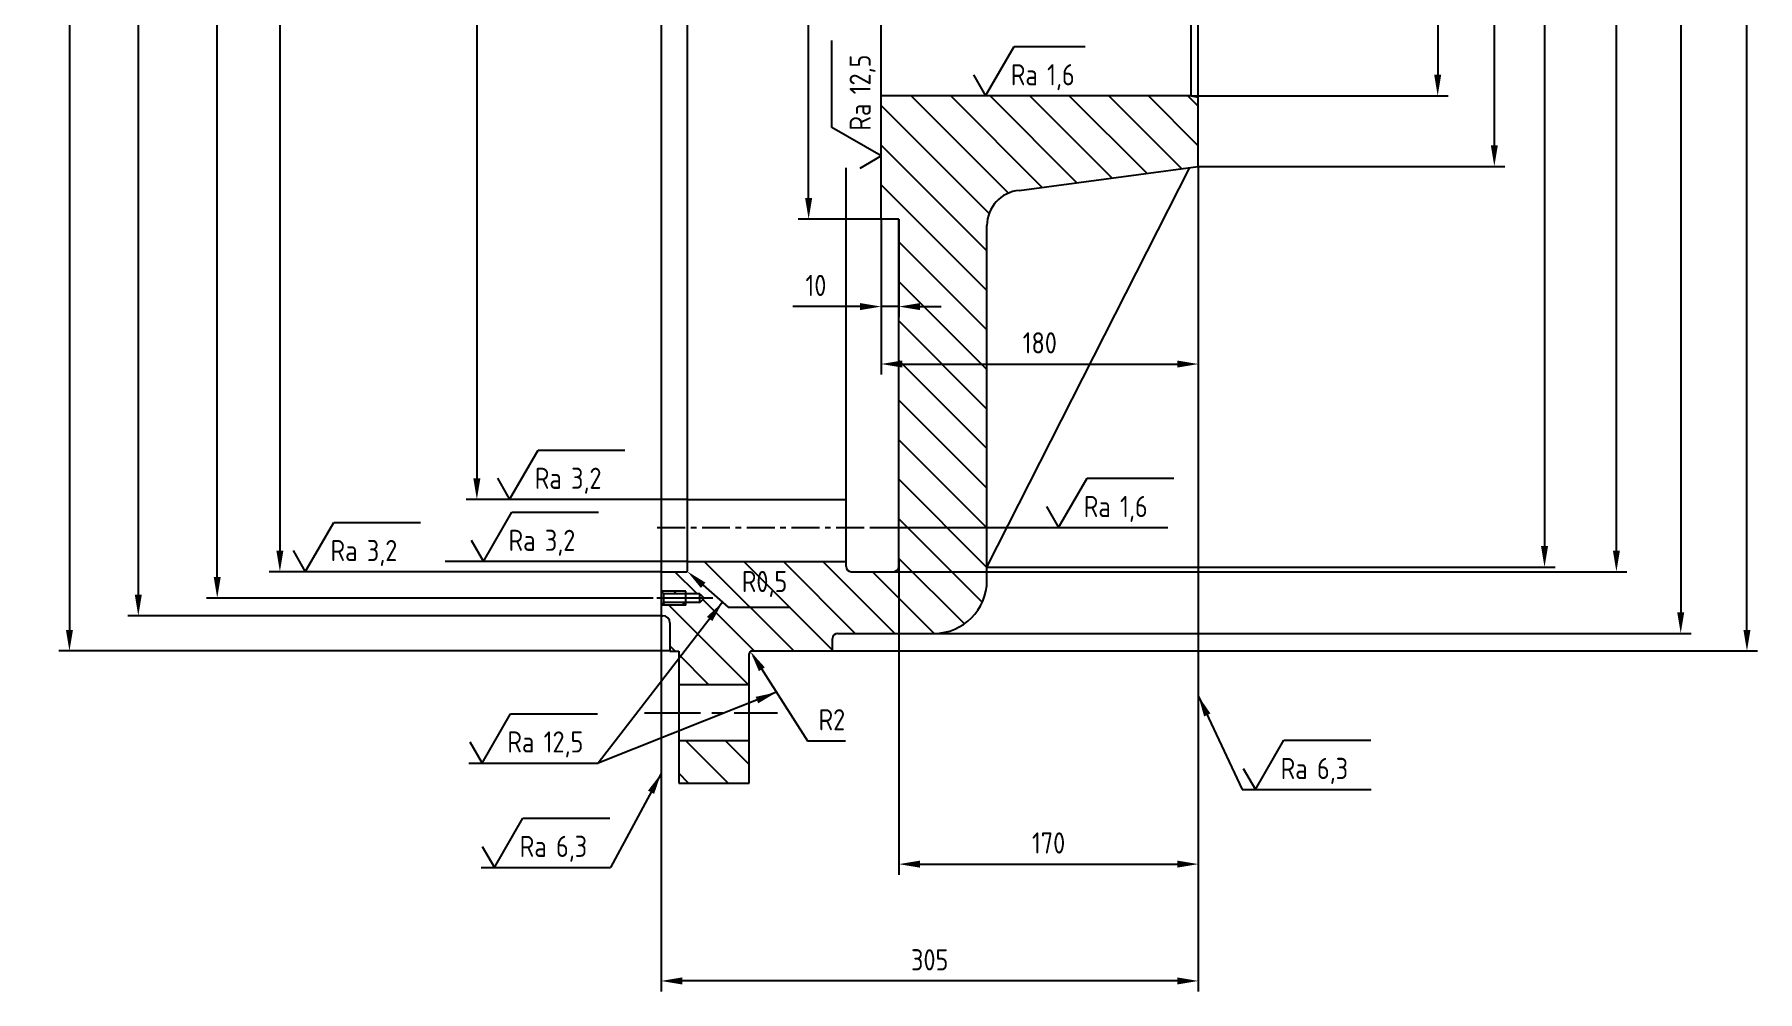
# Model space of a CAD drawing. Header units: millimetres. Extents: x 34179 to 39916, y -3385 to -179.
# Drawn here: x 34193 to 35171, y -3385 to -2842 of the extents above; entities that cross this region are included whole.
import ezdxf

# ---------------------------------------------------------------- set-up
doc = ezdxf.new("R2010")
doc.units = ezdxf.units.MM
doc.linetypes.add('CENTER', pattern=[50.8, 31.75, -6.35, 6.35, -6.35])
for name, color, linetype in [('Bord', 1, 'Continuous'), ('Cen', 5, 'CENTER'), ('Cont', 6, 'Continuous'), ('Dim', 7, 'Continuous'), ('Hatch', 2, 'Continuous'), ('Text', 3, 'Continuous')]:
    doc.layers.add(name, color=color, linetype=linetype)
doc.styles.add('Style1', font='romans.shx', dxfattribs={"width": 0.8})
doc.dimstyles.new('Dia4', dxfattribs={"dimscale": 4, "dimtxt": 3, "dimasz": 3, "dimexe": 1.25, "dimexo": 0, "dimgap": 1.5, "dimtad": 1, "dimtoh": 1, "dimdec": 0, "dimrnd": 0.0005, "dimtxsty": 'Style1', "dimcen": 2.5, "dimse1": 1, "dimclrt": 3, "dimadec": 0, "dimazin": 0, "dimtfac": 1, "dimtdec": 0, "dimtmove": 0, "dimatfit": 2, "dimfxl": 1, "dimarcsym": 0})
doc.dimstyles.new('LIN 4', dxfattribs={"dimscale": 4, "dimtxt": 3, "dimasz": 3, "dimexe": 1.5, "dimexo": 0, "dimgap": 1.5, "dimtad": 1, "dimdec": 0, "dimrnd": 1, "dimdsep": 46, "dimtxsty": 'Style1', "dimcen": 0, "dimdle": 2, "dimclrd": 256, "dimclrt": 3, "dimaunit": 1, "dimadec": 0, "dimazin": 0, "dimtfac": 0.666667, "dimtdec": 0, "dimtmove": 0, "dimatfit": 2, "dimfxl": 1, "dimtvp": 0.833333, "dimtolj": 1, "dimtzin": 0, "dimarcsym": 0})
doc.dimstyles.new('LIN4', dxfattribs={"dimscale": 4, "dimtxt": 3, "dimasz": 3, "dimexe": 1.25, "dimexo": 0, "dimgap": 1, "dimtad": 1, "dimdec": 0, "dimzin": 13, "dimdsep": 46, "dimtxsty": 'Style1', "dimcen": 2.5, "dimclrt": 3, "dimadec": 0, "dimazin": 0, "dimtfac": 1, "dimtofl": 0, "dimtmove": 1, "dimatfit": 3, "dimfxl": 1, "dimtolj": 1, "dimtzin": 13, "dimarcsym": 0})

# ---------------------------------------------------------------- blocks, each defined once
blk = doc.blocks.new('*D77')
at = {"layer": 'Dim', "color": 0, "lineweight": -2, "transparency": 16777216}
for p, q in [((34853.36, -2916.77), (34853.36, -3318.71)), ((34683.36, -3139.21), (34683.36, -3318.71))]:
    blk.add_line(p, q, dxfattribs=at)
at = {"layer": 'Dim', "lineweight": -2, "transparency": 16777216}
blk.add_line((34695.36, -3312.71), (34841.36, -3312.71), dxfattribs=at)
at = {"layer": 'Dim', "transparency": 16777216}
for points in [[(34695.36, -3310.71), (34695.36, -3314.71), (34683.36, -3312.71)], [(34841.36, -3310.71), (34841.36, -3314.71), (34853.36, -3312.71)]]:
    blk.add_solid(points, dxfattribs=at)
at = {"layer": 'Dim', "color": 3, "transparency": 16777216, "insert": (34768.36, -3300.71), "char_height": 12, "attachment_point": 5, "style": 'Style1'}
blk.add_mtext('\\A1;170', dxfattribs=at)
blk = doc.blocks.new('*D78')
at = {"layer": 'Dim', "color": 0, "lineweight": -2, "transparency": 16777216}
for p, q in [((34853.36, -2977.96), (34853.36, -3385)), ((34548.36, -3171.76), (34548.36, -3385))]:
    blk.add_line(p, q, dxfattribs=at)
at = {"layer": 'Dim', "lineweight": -2, "transparency": 16777216}
blk.add_line((34841.36, -3379), (34560.36, -3379), dxfattribs=at)
at = {"layer": 'Dim', "transparency": 16777216}
for points in [[(34560.36, -3377), (34560.36, -3381), (34548.36, -3379)], [(34841.36, -3377), (34841.36, -3381), (34853.36, -3379)]]:
    blk.add_solid(points, dxfattribs=at)
at = {"layer": 'Dim', "color": 3, "transparency": 16777216, "insert": (34700.86, -3367), "char_height": 12, "attachment_point": 5, "style": 'Style1'}
blk.add_mtext('\\A1;305', dxfattribs=at)
blk = doc.blocks.new('*D87')
at = {"layer": 'Dim', "color": 0, "lineweight": -2, "transparency": 16777216}
for p, q in [((34849.36, -2726.77), (34995.26, -2726.77)), ((34849.36, -2876.76), (34995.26, -2876.76))]:
    blk.add_line(p, q, dxfattribs=at)
at = {"layer": 'Dim', "lineweight": -2, "transparency": 16777216}
blk.add_line((34989.26, -2738.77), (34989.26, -2864.76), dxfattribs=at)
at = {"layer": 'Dim', "transparency": 16777216}
for points in [[(34987.26, -2738.77), (34991.26, -2738.77), (34989.26, -2726.77)], [(34987.26, -2864.76), (34991.26, -2864.76), (34989.26, -2876.76)]]:
    blk.add_solid(points, dxfattribs=at)
at = {"layer": 'Dim', "color": 3, "transparency": 16777216, "insert": (34977.26, -2801.76), "char_height": 12, "attachment_point": 5, "rotation": 90, "style": 'Style1'}
blk.add_mtext('\\A1;%%c150H8', dxfattribs=at)
blk = doc.blocks.new('sherISO_04')
at = {"layer": 'Text'}
blk.add_line((4.04, 7), (14.12, 7), dxfattribs=at)
blk.add_lwpolyline([(-1.73, 3), (0, 0), (4.04, 7)], dxfattribs=at)
at = {"layer": 'Text', "style": 'Style1', "width": 0.8}
blk.add_text('Ra', height=3, dxfattribs=at).set_placement((3.58, 1.5))
blk.add_attdef('3,2', (8.73, 1.5), '', height=3, dxfattribs=at)
blk = doc.blocks.new('*D89')
at = {"layer": 'Dim', "color": 0, "lineweight": -2, "transparency": 16777216}
for p, q in [((35006.7, -2686.77), (35027.42, -2686.77)), ((34853.36, -2916.77), (35027.42, -2916.77))]:
    blk.add_line(p, q, dxfattribs=at)
at = {"layer": 'Dim', "lineweight": -2, "transparency": 16777216}
blk.add_line((35021.42, -2698.77), (35021.42, -2904.77), dxfattribs=at)
at = {"layer": 'Dim', "transparency": 16777216}
for points in [[(35019.42, -2698.77), (35023.42, -2698.77), (35021.42, -2686.77)], [(35019.42, -2904.77), (35023.42, -2904.77), (35021.42, -2916.77)]]:
    blk.add_solid(points, dxfattribs=at)
at = {"layer": 'Dim', "color": 3, "transparency": 16777216, "insert": (35009.42, -2801.77), "char_height": 12, "attachment_point": 5, "rotation": 90, "style": 'Style1'}
blk.add_mtext('\\A1;%%c250', dxfattribs=at)
blk = doc.blocks.new('*D90')
at = {"layer": 'Dim', "color": 0, "lineweight": -2, "transparency": 16777216}
for p, q in [((34563.36, -2497.76), (34437.76, -2497.76)), ((34563.36, -3105.76), (34437.76, -3105.76))]:
    blk.add_line(p, q, dxfattribs=at)
at = {"layer": 'Dim', "lineweight": -2, "transparency": 16777216}
blk.add_line((34443.76, -2509.76), (34443.76, -3093.76), dxfattribs=at)
at = {"layer": 'Dim', "transparency": 16777216}
for points in [[(34441.76, -2509.76), (34445.76, -2509.76), (34443.76, -2497.76)], [(34441.76, -3093.76), (34445.76, -3093.76), (34443.76, -3105.76)]]:
    blk.add_solid(points, dxfattribs=at)
at = {"layer": 'Dim', "color": 3, "transparency": 16777216, "insert": (34430.62, -2801.76), "char_height": 12, "attachment_point": 5, "rotation": 90, "style": 'Style1'}
blk.add_mtext('\\A1;%%c614,4H9', dxfattribs=at)
blk = doc.blocks.new('*D91')
at = {"layer": 'Dim', "color": 0, "lineweight": -2, "transparency": 16777216}
for p, q in [((34548.36, -2456.76), (34325.92, -2456.76)), ((34548.36, -3146.76), (34325.92, -3146.76))]:
    blk.add_line(p, q, dxfattribs=at)
at = {"layer": 'Dim', "lineweight": -2, "transparency": 16777216}
blk.add_line((34331.92, -2468.76), (34331.92, -3134.76), dxfattribs=at)
at = {"layer": 'Dim', "transparency": 16777216}
for points in [[(34329.92, -2468.76), (34333.92, -2468.76), (34331.92, -2456.76)], [(34329.92, -3134.76), (34333.92, -3134.76), (34331.92, -3146.76)]]:
    blk.add_solid(points, dxfattribs=at)
at = {"layer": 'Dim', "color": 3, "transparency": 16777216, "insert": (34319.92, -2801.76), "char_height": 12, "attachment_point": 5, "rotation": 90, "style": 'Style1'}
blk.add_mtext('\\A1;%%c690H9', dxfattribs=at)
blk = doc.blocks.new('*D92')
at = {"layer": 'Dim', "color": 0, "lineweight": -2, "transparency": 16777216}
for p, q in [((34535.73, -2441.76), (34290.35, -2441.76)), ((34543.93, -3161.77), (34290.35, -3161.77))]:
    blk.add_line(p, q, dxfattribs=at)
at = {"layer": 'Dim', "lineweight": -2, "transparency": 16777216}
blk.add_line((34296.35, -3149.77), (34296.35, -2453.76), dxfattribs=at)
at = {"layer": 'Dim', "transparency": 16777216}
for points in [[(34294.35, -2453.76), (34298.35, -2453.76), (34296.35, -2441.76)], [(34294.35, -3149.77), (34298.35, -3149.77), (34296.35, -3161.77)]]:
    blk.add_solid(points, dxfattribs=at)
at = {"layer": 'Dim', "color": 3, "transparency": 16777216, "insert": (34284.35, -2801.76), "char_height": 12, "attachment_point": 5, "rotation": 90, "style": 'Style1'}
blk.add_mtext('\\A1;%%c720', dxfattribs=at)
blk = doc.blocks.new('*D93')
at = {"layer": 'Dim', "color": 0, "lineweight": -2, "transparency": 16777216}
for p, q in [((34548.36, -2431.76), (34245.55, -2431.76)), ((34548.36, -3171.76), (34245.55, -3171.76))]:
    blk.add_line(p, q, dxfattribs=at)
at = {"layer": 'Dim', "lineweight": -2, "transparency": 16777216}
blk.add_line((34251.55, -2443.76), (34251.55, -3159.76), dxfattribs=at)
at = {"layer": 'Dim', "transparency": 16777216}
for points in [[(34249.55, -2443.76), (34253.55, -2443.76), (34251.55, -2431.76)], [(34249.55, -3159.76), (34253.55, -3159.76), (34251.55, -3171.76)]]:
    blk.add_solid(points, dxfattribs=at)
at = {"layer": 'Dim', "color": 3, "transparency": 16777216, "insert": (34239.55, -2801.76), "char_height": 12, "attachment_point": 5, "rotation": 90, "style": 'Style1'}
blk.add_mtext('\\A1;%%c740', dxfattribs=at)
blk = doc.blocks.new('*D94')
at = {"layer": 'Dim', "color": 0, "lineweight": -2, "transparency": 16777216}
for p, q in [((34330.47, -2411.76), (34206.46, -2411.76)), ((34553.36, -3191.77), (34206.46, -3191.77))]:
    blk.add_line(p, q, dxfattribs=at)
at = {"layer": 'Dim', "lineweight": -2, "transparency": 16777216}
blk.add_line((34212.46, -2423.76), (34212.46, -3179.77), dxfattribs=at)
at = {"layer": 'Dim', "transparency": 16777216}
for points in [[(34210.46, -2423.76), (34214.46, -2423.76), (34212.46, -2411.76)], [(34210.46, -3179.77), (34214.46, -3179.77), (34212.46, -3191.77)]]:
    blk.add_solid(points, dxfattribs=at)
at = {"layer": 'Dim', "color": 3, "transparency": 16777216, "insert": (34200.46, -2801.77), "char_height": 12, "attachment_point": 5, "rotation": 90, "style": 'Style1'}
blk.add_mtext('\\A1;%%c780', dxfattribs=at)
blk = doc.blocks.new('SHERISO_01')
at = {"layer": 'Text'}
blk.add_line((4.04, 7), (16.36, 7), dxfattribs=at)
blk.add_lwpolyline([(-1.73, 3), (0, 0), (4.04, 7)], dxfattribs=at)
at = {"layer": 'Text', "style": 'Style1', "width": 0.8}
blk.add_text('Ra', height=3, dxfattribs=at).set_placement((3.58, 1.5))
blk.add_attdef('12,5', (8.73, 1.5), '', height=3, dxfattribs=at)
blk = doc.blocks.new('*D97')
at = {"layer": 'Dim', "color": 0, "lineweight": -2, "transparency": 16777216}
for p, q in [((34605.56, -3202.13), (34600.82, -3194.71)), ((34600.82, -3194.71), (34631.55, -3242.77)), ((34631.55, -3242.77), (34653.09, -3242.77))]:
    blk.add_line(p, q, dxfattribs=at)
at = {"layer": 'Dim', "color": 0, "transparency": 16777216}
blk.add_solid([(34607.25, -3201.05), (34603.88, -3203.21), (34599.1, -3192.02)], dxfattribs=at)
at = {"layer": 'Dim', "color": 3, "transparency": 16777216, "insert": (34645.32, -3230.77), "char_height": 12, "attachment_point": 5, "style": 'Style1'}
blk.add_mtext('R2', dxfattribs=at)
blk = doc.blocks.new('*D98')
at = {"layer": 'Dim', "color": 0, "lineweight": -2, "transparency": 16777216}
for p, q in [((34562.86, -3146.27), (34563.23, -3146.6)), ((34572.28, -3154.49), (34586.46, -3166.87)), ((34586.46, -3166.87), (34621.72, -3166.87))]:
    blk.add_line(p, q, dxfattribs=at)
at = {"layer": 'Dim', "color": 0, "transparency": 16777216}
blk.add_solid([(34573.59, -3152.98), (34570.96, -3155.99), (34563.23, -3146.6)], dxfattribs=at)
at = {"layer": 'Dim', "color": 3, "transparency": 16777216, "insert": (34607.09, -3153.73), "char_height": 12, "attachment_point": 5, "style": 'Style1'}
blk.add_mtext('R0,5', dxfattribs=at)
blk = doc.blocks.new('*D100')
at = {"layer": 'Dim', "color": 0, "lineweight": -2, "transparency": 16777216}
for p, q in [((34733.36, -2459.26), (35055.93, -2459.26)), ((34733.36, -3144.27), (35055.93, -3144.27))]:
    blk.add_line(p, q, dxfattribs=at)
at = {"layer": 'Dim', "lineweight": -2, "transparency": 16777216}
blk.add_line((35049.93, -2471.26), (35049.93, -3132.27), dxfattribs=at)
at = {"layer": 'Dim', "transparency": 16777216}
for points in [[(35047.93, -2471.26), (35051.93, -2471.26), (35049.93, -2459.26)], [(35047.93, -3132.27), (35051.93, -3132.27), (35049.93, -3144.27)]]:
    blk.add_solid(points, dxfattribs=at)
at = {"layer": 'Dim', "color": 3, "transparency": 16777216, "insert": (35037.93, -2801.76), "char_height": 12, "attachment_point": 5, "rotation": 90, "style": 'Style1'}
blk.add_mtext('\\A1;%%c685', dxfattribs=at)
blk = doc.blocks.new('*D101')
at = {"layer": 'Dim', "color": 0, "lineweight": -2, "transparency": 16777216}
for p, q in [((34678.23, -2456.76), (35096.73, -2456.76)), ((34675.62, -3146.76), (35096.73, -3146.76))]:
    blk.add_line(p, q, dxfattribs=at)
at = {"layer": 'Dim', "lineweight": -2, "transparency": 16777216}
blk.add_line((35090.73, -3134.76), (35090.73, -2468.76), dxfattribs=at)
at = {"layer": 'Dim', "transparency": 16777216}
for points in [[(35088.73, -2468.76), (35092.73, -2468.76), (35090.73, -2456.76)], [(35088.73, -3134.76), (35092.73, -3134.76), (35090.73, -3146.76)]]:
    blk.add_solid(points, dxfattribs=at)
at = {"layer": 'Dim', "color": 3, "transparency": 16777216, "insert": (35078.73, -2801.76), "char_height": 12, "attachment_point": 5, "rotation": 90, "style": 'Style1'}
blk.add_mtext('\\A1;%%c690', dxfattribs=at)
blk = doc.blocks.new('*D102')
at = {"layer": 'Dim', "color": 0, "lineweight": -2, "transparency": 16777216}
for p, q in [((34684.33, -2421.76), (35133.25, -2421.76)), ((34676.01, -3181.77), (35133.25, -3181.77))]:
    blk.add_line(p, q, dxfattribs=at)
at = {"layer": 'Dim', "lineweight": -2, "transparency": 16777216}
blk.add_line((35127.25, -2433.76), (35127.25, -3169.77), dxfattribs=at)
at = {"layer": 'Dim', "transparency": 16777216}
for points in [[(35125.25, -2433.76), (35129.25, -2433.76), (35127.25, -2421.76)], [(35125.25, -3169.77), (35129.25, -3169.77), (35127.25, -3181.77)]]:
    blk.add_solid(points, dxfattribs=at)
at = {"layer": 'Dim', "color": 3, "transparency": 16777216, "insert": (35115.25, -2801.77), "char_height": 12, "attachment_point": 5, "rotation": 90, "style": 'Style1'}
blk.add_mtext('\\A1;%%c760', dxfattribs=at)
blk = doc.blocks.new('*D113')
at = {"layer": 'Dim', "color": 0, "lineweight": -2, "transparency": 16777216}
for p, q in [((34673.36, -2946.76), (34673.36, -3002.33)), ((34683.36, -2946.76), (34683.36, -3002.33))]:
    blk.add_line(p, q, dxfattribs=at)
at = {"layer": 'Dim', "lineweight": -2, "transparency": 16777216}
for p, q in [((34661.36, -2996.33), (34623.19, -2996.33)), ((34683.36, -2996.33), (34673.36, -2996.33)), ((34695.36, -2996.33), (34707.36, -2996.33))]:
    blk.add_line(p, q, dxfattribs=at)
at = {"layer": 'Dim', "transparency": 16777216}
for points in [[(34661.36, -2994.33), (34661.36, -2998.33), (34673.36, -2996.33)], [(34695.36, -2994.33), (34695.36, -2998.33), (34683.36, -2996.33)]]:
    blk.add_solid(points, dxfattribs=at)
at = {"layer": 'Dim', "color": 3, "transparency": 16777216, "insert": (34636.27, -2984.33), "char_height": 12, "attachment_point": 5, "style": 'Style1'}
blk.add_mtext('\\A1;10', dxfattribs=at)
blk = doc.blocks.new('*D114')
at = {"layer": 'Dim', "color": 0, "lineweight": -2, "transparency": 16777216}
for p, q in [((34673.36, -2656.76), (34626.13, -2656.76)), ((34673.36, -2946.76), (34626.13, -2946.76))]:
    blk.add_line(p, q, dxfattribs=at)
at = {"layer": 'Dim', "lineweight": -2, "transparency": 16777216}
blk.add_line((34632.13, -2934.76), (34632.13, -2668.76), dxfattribs=at)
at = {"layer": 'Dim', "transparency": 16777216}
for points in [[(34630.13, -2668.76), (34634.13, -2668.76), (34632.13, -2656.76)], [(34630.13, -2934.76), (34634.13, -2934.76), (34632.13, -2946.76)]]:
    blk.add_solid(points, dxfattribs=at)
at = {"layer": 'Dim', "color": 3, "transparency": 16777216, "insert": (34620.13, -2801.76), "char_height": 12, "attachment_point": 5, "rotation": 90, "style": 'Style1'}
blk.add_mtext('\\A1;%%c290', dxfattribs=at)
blk = doc.blocks.new('*D115')
at = {"layer": 'Dim', "color": 0, "lineweight": -2, "transparency": 16777216}
for p, q in [((34853.36, -2916.77), (34853.36, -3034.93)), ((34673.36, -2974.55), (34673.36, -3034.93))]:
    blk.add_line(p, q, dxfattribs=at)
at = {"layer": 'Dim', "lineweight": -2, "transparency": 16777216}
blk.add_line((34685.36, -3028.93), (34841.36, -3028.93), dxfattribs=at)
at = {"layer": 'Dim', "transparency": 16777216}
for points in [[(34685.36, -3026.93), (34685.36, -3030.93), (34673.36, -3028.93)], [(34841.36, -3026.93), (34841.36, -3030.93), (34853.36, -3028.93)]]:
    blk.add_solid(points, dxfattribs=at)
at = {"layer": 'Dim', "color": 3, "transparency": 16777216, "insert": (34763.36, -3016.93), "char_height": 12, "attachment_point": 5, "style": 'Style1'}
blk.add_mtext('\\A1;180', dxfattribs=at)
blk = doc.blocks.new('*D117')
at = {"layer": 'Dim', "color": 0, "lineweight": -2, "transparency": 16777216}
for p, q in [((34645.66, -2411.77), (35170.86, -2411.77)), ((34645.66, -3191.77), (35170.86, -3191.77))]:
    blk.add_line(p, q, dxfattribs=at)
at = {"layer": 'Dim', "lineweight": -2, "transparency": 16777216}
blk.add_line((35164.86, -3179.77), (35164.86, -2423.77), dxfattribs=at)
at = {"layer": 'Dim', "transparency": 16777216}
for points in [[(35162.86, -2423.77), (35166.86, -2423.77), (35164.86, -2411.77)], [(35162.86, -3179.77), (35166.86, -3179.77), (35164.86, -3191.77)]]:
    blk.add_solid(points, dxfattribs=at)
at = {"layer": 'Dim', "color": 3, "transparency": 16777216, "insert": (35152.86, -2801.77), "char_height": 12, "attachment_point": 5, "rotation": 90, "style": 'Style1'}
blk.add_mtext('\\A1;%%c780h8', dxfattribs=at)

msp = doc.modelspace()

# ---------------------------------------------------------------- hatches: boundary and pattern name
at = {"layer": 'Hatch'}
h = msp.add_hatch(dxfattribs=at)
h.set_pattern_fill('ANSI31', color=256, scale=2.5, style=0)
h.set_pattern_definition([(45, (25675.105, -7033.107), (-5.61266, 5.61266), [])])
h.paths.add_polyline_path([(34548.35785, -3165.7663), (34562.35785, -3165.7663), (34562.35785, -3164.1663), (34549.95785, -3164.1663)])
h.paths.add_polyline_path([(34549.95785, -3159.3663), (34562.35785, -3159.3663), (34562.35785, -3157.7663), (34548.35785, -3157.7663)])

# ---------------------------------------------------------------- linework, layer by layer
at = {"layer": 'Bord'}
for p, q in [((34562.35785, -3157.7663), (34548.35785, -3157.7663)), ((34562.35785, -3165.7663), (34548.35785, -3165.7663))]:
    msp.add_line(p, q, dxfattribs=at)
at = {"layer": 'Cen', "ltscale": 0.5}
msp.add_line((34546.18451, -3121.76299), (34667.96925, -3121.76299), dxfattribs=at)
at = {"layer": 'Cen'}
for p, q in [((34577.68062, -3161.7663), (34541.67699, -3161.7663)), ((34538.97227, -3226.77061), (34614.3691, -3226.77061))]:
    msp.add_line(p, q, dxfattribs=at)
at = {"layer": 'Cont'}
for p, q in [((34849.35785, -2876.7668), (34849.35785, -2726.7668)), ((34548.35785, -2801.76464), (34548.35785, -3161.76299)), ((34563.35791, -3137.80979), (34563.35791, -2801.76464)), ((34673.35785, -2946.76464), (34673.35785, -2801.76464)), ((34853.35785, -2916.7668), (34853.35785, -2801.76464)), ((34849.35785, -2876.76249), (34673.35785, -2876.7668)), ((34849.35785, -2876.76249), (34853.35785, -2877.4678)), ((34653.35785, -3143.76299), (34653.35785, -2917.6133)), ((34733.35781, -3144.2663), (34848.52869, -2917.41157)), ((34751.67321, -2930.43404), (34853.35785, -2916.7668)), ((34683.35785, -2946.76464), (34673.35785, -2946.76464)), ((34683.35785, -3143.76299), (34683.35785, -2946.76464)), ((34733.35781, -3151.77061), (34733.35781, -2950.36296)), ((34563.35785, -3146.2663), (34563.35785, -3024.26299)), ((34563.35785, -3105.76299), (34653.35785, -3105.76299)), ((34548.35785, -3146.76299), (34562.91531, -3146.76299)), ((34563.35785, -3140.96299), (34653.35785, -3140.96299)), ((34656.35785, -3146.76299), (34680.35785, -3146.76299)), ((34549.95785, -3159.3663), (34548.35785, -3157.7663)), ((34570.35785, -3159.3663), (34549.95785, -3159.3663)), ((34549.95785, -3164.1663), (34549.95785, -3159.3663)), ((34562.35785, -3165.7663), (34562.35785, -3157.7663)), ((34570.35785, -3159.3663), (34572.75785, -3161.7663)), ((34570.35785, -3164.1663), (34570.35785, -3159.3663)), ((34548.35785, -3161.76299), (34548.35785, -3171.76299)), ((34549.95785, -3164.1663), (34548.35785, -3165.7663)), ((34570.35785, -3164.1663), (34549.95785, -3164.1663)), ((34570.35785, -3164.1663), (34572.75785, -3161.7663)), ((34548.35785, -3171.76299), (34549.35785, -3171.76299)), ((34548.35785, -3171.76299), (34549.35785, -3171.76299)), ((34553.35785, -3175.76299), (34553.35785, -3191.77061)), ((34645.65988, -3191.7668), (34645.65988, -3184.77061)), ((34648.65988, -3181.77061), (34703.35781, -3181.77061)), ((34553.35785, -3191.77061), (34558.35785, -3191.77061)), ((34558.35785, -3191.77061), (34558.35785, -3266.77061)), ((34598.35785, -3226.77061), (34598.35785, -3193.3668)), ((34599.95785, -3191.7668), (34645.65988, -3191.7668)), ((34598.35785, -3266.77061), (34598.35785, -3226.77061)), ((34558.35785, -3266.77061), (34598.35785, -3266.77061))]:
    msp.add_line(p, q, dxfattribs=at)
at = {"layer": 'Cont', "linetype": 'Continuous'}
for p, q in [((34558.35785, -3210.77061), (34598.35785, -3210.77061)), ((34598.35785, -3242.77061), (34558.35785, -3242.77061))]:
    msp.add_line(p, q, dxfattribs=at)
at = {"layer": 'Cont'}
for centre, radius, start, end in [((34753.35781, -2950.36296), 20, 94.83173848, 180), ((34562.85785, -3146.2663), 0.5, 270, 0), ((34656.35785, -3143.76299), 3, 180, 270), ((34680.35785, -3143.76299), 3, 270, 0), ((34703.35781, -3151.77061), 30, 270, 0), ((34549.35785, -3175.76299), 4, 0, 90), ((34648.65988, -3184.77061), 3, 90, 180), ((34599.95785, -3193.3668), 1.6, 90, 180)]:
    msp.add_arc(centre, radius, start, end, dxfattribs=at)
at = {"layer": 'Dim'}
for p, q in [((34667.96924, -3121.76298), (34836.01297, -3121.76298)), ((34563.35785, -3140.96299), (34425.77213, -3140.96299)), ((34439.20736, -3255.36497), (34512.56842, -3255.36497)), ((34878.22794, -3270.42567), (34951.589, -3270.42567)), ((34446.21115, -3314.6252), (34519.57221, -3314.6252))]:
    msp.add_line(p, q, dxfattribs=at)
at = {"layer": 'Hatch'}
for p, q in [((34734.58149, -2943.47457), (34673.35785, -2882.25094)), ((34745.5202, -2931.96264), (34690.32435, -2876.7668)), ((34764.69235, -2928.68416), (34712.775, -2876.7668)), ((34784.48298, -2926.02414), (34735.22564, -2876.7668)), ((34804.2736, -2923.36412), (34757.67628, -2876.7668)), ((34824.06422, -2920.7041), (34780.12692, -2876.7668)), ((34843.85484, -2918.04408), (34802.57756, -2876.7668)), ((34853.35785, -2905.09645), (34825.0282, -2876.7668)), ((34853.35785, -2882.64581), (34847.47884, -2876.7668)), ((34733.35781, -2964.70153), (34673.35785, -2904.70158)), ((34733.35781, -2987.15217), (34673.35785, -2927.15222)), ((34733.35781, -3009.60281), (34683.35785, -2959.60286)), ((34733.35781, -3032.05345), (34683.35785, -2982.0535)), ((34733.35781, -3054.50409), (34683.35785, -3004.50414)), ((34733.35781, -3076.95473), (34683.35785, -3026.95478)), ((34733.35781, -3099.40537), (34683.35785, -3049.40542)), ((34733.35781, -3121.85601), (34683.35785, -3071.85606)), ((34733.35781, -3144.30665), (34683.35785, -3094.3067)), ((34730.70508, -3164.10457), (34683.35785, -3116.75734)), ((34720.52386, -3176.37399), (34683.35785, -3139.20798)), ((34568.81233, -3159.3663), (34556.20902, -3146.76299)), ((34623.66347, -3191.7668), (34572.85966, -3140.96299)), ((34645.65988, -3191.31257), (34595.3103, -3140.96299)), ((34658.56856, -3181.77061), (34617.76094, -3140.96299)), ((34681.0192, -3181.77061), (34640.21158, -3140.96299)), ((34703.46963, -3181.7704), (34668.46222, -3146.76299)), ((34597.766, -3210.77061), (34552.76169, -3165.7663)), ((34601.21283, -3191.7668), (34571.98509, -3162.53906)), ((34556.31536, -3191.77061), (34553.35785, -3188.8131)), ((34575.31536, -3210.77061), (34558.35785, -3193.8131)), ((34586.41408, -3266.77061), (34562.41408, -3242.77061)), ((34598.35785, -3256.26374), (34584.86472, -3242.77061)), ((34563.96344, -3266.77061), (34558.35785, -3261.16502))]:
    msp.add_line(p, q, dxfattribs=at)

# ---------------------------------------------------------------- block references
at = {"layer": 'Dim', "xscale": 4, "yscale": 4, "zscale": 4, "rotation": 90}
msp.add_blockref('SHERISO_01', (34673.35785, -2910.80267), dxfattribs=at).add_auto_attribs({'12,5': '12,5'})
at = {"layer": 'Dim', "xscale": 4, "yscale": 4, "zscale": 4}
for name, p, values in [('sherISO_04', (34732.59747, -2876.76679), {'3,2': '1,6'}), ('SHERISO_01', (34462.3261, -3105.76299), {'12,5': '3,2'}), ('SHERISO_01', (34774.01523, -3121.76298), {'12,5': '1,6'}), ('SHERISO_01', (34346.37396, -3146.76299), {'12,5': '3,2'}), ('SHERISO_01', (34447.44555, -3140.96299), {'12,5': '3,2'}), ('SHERISO_01', (34446.7706, -3255.36497), {'12,5': '12,5'}), ('SHERISO_01', (34885.79118, -3270.42567), {'12,5': '6,3'}), ('SHERISO_01', (34453.77439, -3314.6252), {'12,5': '6,3'})]:
    msp.add_blockref(name, p, dxfattribs=at).add_auto_attribs(values)

# ---------------------------------------------------------------- dimensions: what is measured, and where the dimension line sits
at = {"layer": 'Dim'}
for base, p1, p2, text, picture, middle in [((34212.46169, -3191.77061), (34330.46648, -2411.76299), (34553.35785, -3191.77061), '%%c<>', '*D94', (34200.46169, -2801.7668)), ((35164.86374, -2411.7668), (34645.65988, -3191.7668), (34645.65988, -2411.7668), '%%c<>h8', '*D117', (35152.86374, -2801.7668)), ((35127.25461, -3181.77061), (34684.33335, -2421.76299), (34676.00884, -3181.77061), '%%c<>', '*D102', (35115.25461, -2801.7668)), ((34251.54528, -3171.76299), (34548.35785, -2431.76299), (34548.35785, -3171.76299), '%%c<>', '*D93', (34239.54528, -2801.76299)), ((34296.35138, -2441.76299), (34543.93283, -3161.7663), (34535.7285, -2441.76299), '%%c<>', '*D92', (34284.35138, -2801.76464)), ((34331.92323, -3146.76299), (34548.35785, -2456.76299), (34548.35785, -3146.76299), '%%c<>H9', '*D91', (34319.92323, -2801.76299)), ((35090.72755, -2456.76299), (34675.61528, -3146.76299), (34678.23028, -2456.76299), '%%c<>', '*D101', (35078.72755, -2801.76299)), ((35049.93179, -3144.2663), (34733.35781, -2459.26299), (34733.35781, -3144.2663), '%%c<>', '*D100', (35037.93179, -2801.76464)), ((34443.75921, -3105.76299), (34563.35785, -2497.76299), (34563.35791, -3105.76299), '%%c614,4H9', '*D90', (34430.61635, -2801.76299)), ((34632.12661, -2656.76464), (34673.35785, -2946.76464), (34673.35785, -2656.76464), '%%c<>', '*D114', (34620.12661, -2801.76464)), ((35021.41788, -2916.7668), (35006.69633, -2686.7668), (34853.35785, -2916.7668), '%%c250', '*D89', (35009.41788, -2801.7668)), ((34989.26462, -2876.76249), (34849.35785, -2726.7668), (34849.35785, -2876.76249), '%%c<>H8', '*D87', (34977.26462, -2801.76464))]:
    dim = msp.add_linear_dim(base=base, p1=p1, p2=p2, angle=90, text=text, dimstyle='LIN 4', dxfattribs=at)
    dim.commit()
    dim.dimension.update_dxf_attribs({"geometry": picture, "text_midpoint": middle})
for base, p1, p2, picture, middle in [((34853.35785, -3028.92729), (34673.35785, -2974.54832), (34853.35785, -2916.7668), '*D115', (34763.35785, -3016.92729)), ((34853.35785, -3312.71093), (34683.35785, -3139.20798), (34853.35785, -2916.7668), '*D77', (34768.35785, -3300.71093)), ((34673.35785, -2996.33199), (34683.35785, -2946.76464), (34673.35785, -2946.76464), '*D113', (34636.27214, -2984.33199)), ((34548.35785, -3378.99918), (34853.35785, -2977.96478), (34548.35785, -3171.76299), '*D78', (34700.85785, -3366.99918))]:
    dim = msp.add_linear_dim(base=base, p1=p1, p2=p2, dimstyle='LIN 4', dxfattribs=at)
    dim.commit()
    dim.dimension.update_dxf_attribs({"geometry": picture, "text_midpoint": middle})
dim = msp.add_radius_dim(center=(34562.85785, -3146.2663), mpoint=(34563.23456, -3146.59508), text='R0,5', dimstyle='Dia4', dxfattribs=at)
dim.commit()
dim.dimension.update_dxf_attribs({"geometry": '*D98', "text_midpoint": (34607.09168, -3166.86837), "dimtype": 164})
dim = msp.add_radius_dim(center=(34599.95785, -3193.3668), mpoint=(34600.81986, -3194.71474), dimstyle='Dia4', dxfattribs=at)
dim.commit()
dim.dimension.update_dxf_attribs({"geometry": '*D97', "text_midpoint": (34645.32283, -3242.77003), "dimtype": 164})

# ---------------------------------------------------------------- leaders
for points, dimstyle in [([(34583.26566, -3164.07772), (34512.56842, -3255.36497)], 'LIN4'), ([(34613.92737, -3215.2111), (34512.56842, -3255.36497)], 'Dia4'), ([(34853.35785, -3217.16509), (34878.22794, -3270.42567)], 'LIN4'), ([(34548.35785, -3261.36462), (34519.57221, -3314.6252)], 'LIN4')]:
    msp.add_leader(points, dimstyle=dimstyle, dxfattribs=at)

doc.saveas('drawing.dxf')
